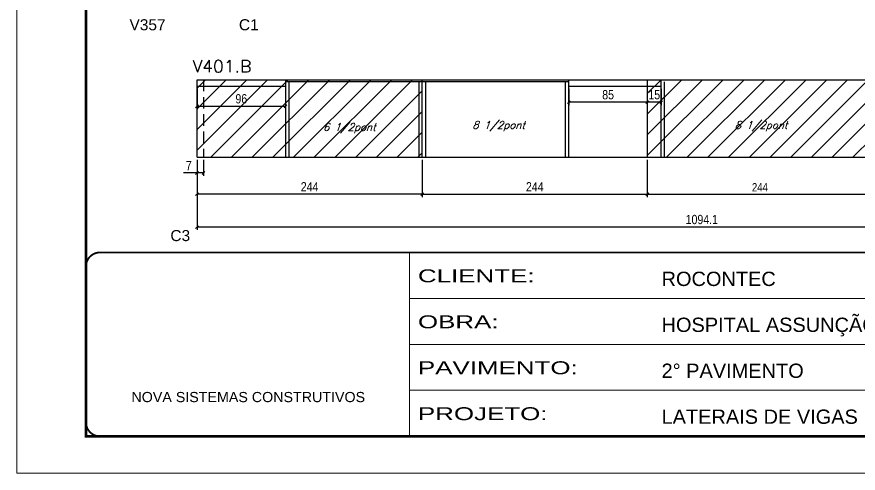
# Model space of a CAD drawing. Extents: x 137137 to 143418, y 10464 to 34486.
# Drawn here: x 138736 to 139648, y 32287 to 32782 of the extents above; entities that cross this region are included whole.
import ezdxf

# ---------------------------------------------------------------- set-up
doc = ezdxf.new("R2010")
doc.units = 0
for name, pattern in [('CONTINUO', [0]), ('DASHED', [0.75, 0.5, -0.25]), ('HIDDEN', [0.375, 0.25, -0.125])]:
    doc.linetypes.add(name, pattern=pattern)
for name, color, linetype in [('5', 5, 'Continuous'), ('COTA', 241, 'Continuous'), ('Painéis', 200, 'Continuous'), ('Reaproveitamento', 251, 'Continuous'), ('SARR_2.2x7', 40, 'Continuous'), ('SARR_3.5x7', 81, 'Continuous'), ('texto', 7, 'Continuous')]:
    doc.layers.add(name, color=color, linetype=linetype)
for name, color, linetype, lineweight in [('Folhas', 255, 'Continuous', 9), ('SARRAFO DE PRESSAO', 251, 'DASHED', 9), ('Texto Seção', 7, 'Continuous', 15)]:
    doc.layers.add(name, color=color, linetype=linetype, lineweight=lineweight)
doc.styles.add('ARIAL', font='arial.ttf')
doc.styles.add('COTA TECNICA', font='techl___.ttf', dxfattribs={"height": 10})
doc.styles.add('COTA TECNICA-50', font='techl___.ttf', dxfattribs={"height": 9})
doc.styles.add('REGUA-120', font='ROMANS.shx', dxfattribs={"height": 15})
doc.styles.add('Romans', font='romans.shx')
doc.styles.get("Standard").update_dxf_attribs({"font": 'arial.ttf'})
doc.styles.add('Tecnologia', font='')
doc.styles.get('Tecnologia').set_extended_font_data('Forgotten Futurist')
doc.dimstyles.new('COTA PAINEL-50', dxfattribs={"dimtxt": 9, "dimasz": 3, "dimexe": 3, "dimexo": 3, "dimgap": 3, "dimtad": 1, "dimdec": 1, "dimzin": 12, "dimdsep": 46, "dimtxsty": 'COTA TECNICA-50', "dimblk1": 'OBLIQUE', "dimblk2": 'OBLIQUE', "dimsah": 1, "dimcen": 0.9, "dimclrd": 4, "dimclre": 4, "dimclrt": 240, "dimadec": 1, "dimazin": 3, "dimtfac": 1, "dimtdec": 1, "dimtmove": 0, "dimatfit": 3, "dimfxl": 1, "dimtolj": 1, "dimtzin": 12, "dimarcsym": 0})
doc.dimstyles.new('PAINEL', dxfattribs={"dimtxt": 10, "dimasz": 3, "dimexe": 3, "dimexo": 3, "dimgap": 3, "dimtad": 1, "dimdec": 1, "dimzin": 12, "dimdsep": 46, "dimtxsty": 'COTA TECNICA', "dimblk1": 'OBLIQUE', "dimblk2": 'OBLIQUE', "dimsah": 1, "dimcen": 0.9, "dimclrd": 4, "dimclre": 4, "dimclrt": 240, "dimadec": 1, "dimazin": 3, "dimtfac": 1, "dimtdec": 1, "dimtmove": 0, "dimatfit": 3, "dimfxl": 1, "dimtolj": 1, "dimtzin": 12, "dimarcsym": 0})
pattern_1 = [(45, (0, 10.076), (-11.2253202, 11.2253202), [])]

# ---------------------------------------------------------------- blocks, each defined once
blk = doc.blocks.new('9999999999')
at = {"color": 30, "linetype": 'CONTINUO'}
for p, q in [((98564.56, 34230.21), (98564.56, 34429.45)), ((98564.56, 34379.64), (99583.98, 34379.64)), ((98564.56, 34329.83), (99487.98, 34329.83)), ((98564.56, 34280.02), (99487.98, 34280.02))]:
    blk.add_line(p, q, dxfattribs=at)
at = {"color": 30, "linetype": 'CONTINUO', "const_width": 2}
blk.add_lwpolyline([(99583.98, 34230.21), (99583.98, 34414.45, 0.414214), (99568.98, 34429.45), (98228.98, 34429.45, 0.414214), (98213.98, 34414.45), (98213.98, 34245.21, 0.414214), (98228.98, 34230.21), (99583.98, 34230.21)], format="xyb", dxfattribs=at)
at = {"layer": 'Folhas'}
blk.add_lwpolyline([(98138.98, 34190.21), (99623.98, 34190.21), (99623.98, 35240.21), (98138.98, 35240.21)], close=True, dxfattribs=at)
at = {"layer": 'Folhas', "color": 30, "const_width": 3}
blk.add_lwpolyline([(98213.98, 34230.21), (99583.98, 34230.21), (99583.98, 35200.21), (98213.98, 35200.21)], close=True, dxfattribs=at)
at = {"color": 7, "linetype": 'Continuous', "ltscale": 5, "style": 'ARIAL'}
for s, height, p in [('ROCONTEC', 15.483, (98837.68, 34393.13)), ('HOSPITAL ASSUNÇÃO', 15.4829, (98837.68, 34343.32)), ('2° PAVIMENTO', 15.4829, (98837.68, 34293.51)), ('NOVA SISTEMAS CONSTRUTIVOS', 11.0592, (98263.19, 34267.21)), ('LATERAIS DE VIGAS', 15.4829, (98837.68, 34243.7))]:
    blk.add_text(s, height=height, dxfattribs=at).set_placement(p)
at = {"layer": 'Folhas', "color": 7, "style": 'Tecnologia', "width": 1.5}
for s, p in [('CLIENTE:', (98573.65, 34397.17)), ('OBRA:', (98573.65, 34347.31)), ('PAVIMENTO:', (98573.65, 34297.5)), ('PROJETO:', (98573.65, 34247.69))]:
    blk.add_text(s, height=14, dxfattribs=at).set_placement(p)
blk = doc.blocks.new('_Oblique')
at = {"color": 0, "linetype": 'ByBlock', "lineweight": -2}
blk.add_line((-0.5, -0.5), (0.5, 0.5), dxfattribs=at)
blk = doc.blocks.new('*D270')
at = {"layer": 'COTA', "color": 4, "linetype": 'ByBlock', "lineweight": -2, "transparency": 16777216}
for p, q in [((138931.05, 32626.76), (138931.05, 32586.6)), ((139175.05, 32626.76), (139175.05, 32586.6)), ((139175.05, 32589.6), (138931.05, 32589.6))]:
    blk.add_line(p, q, dxfattribs=at)
at = {"layer": 'Defpoints', "color": 0, "linetype": 'ByBlock', "transparency": 16777216}
for p in [(138931.05, 32629.76), (139175.05, 32629.76), (138931.05, 32589.6)]:
    blk.add_point(p, dxfattribs=at)
at = {"layer": 'COTA', "color": 4, "linetype": 'ByBlock', "lineweight": -2, "transparency": 16777216, "xscale": 3, "yscale": 3, "zscale": 3, "rotation": 180}
blk.add_blockref('_Oblique', (138931.05, 32589.6), dxfattribs=at)
at = {"layer": 'COTA', "color": 4, "linetype": 'ByBlock', "lineweight": -2, "transparency": 16777216, "xscale": 3, "yscale": 3, "zscale": 3}
blk.add_blockref('_Oblique', (139175.05, 32589.6), dxfattribs=at)
at = {"layer": 'COTA', "color": 240, "linetype": 'ByBlock', "transparency": 16777216, "insert": (139053.05, 32597.68), "char_height": 10, "attachment_point": 5, "style": 'COTA TECNICA'}
blk.add_mtext('\\A1;244', dxfattribs=at)
blk = doc.blocks.new('*D271')
at = {"layer": 'COTA', "color": 4, "linetype": 'ByBlock', "lineweight": -2, "transparency": 16777216}
for p, q in [((139175.05, 32626.76), (139175.05, 32586.6)), ((139419.05, 32626.76), (139419.05, 32586.6)), ((139175.05, 32589.6), (139419.05, 32589.6))]:
    blk.add_line(p, q, dxfattribs=at)
at = {"layer": 'Defpoints', "color": 0, "linetype": 'ByBlock', "transparency": 16777216}
for p in [(139175.05, 32629.76), (139419.05, 32629.76), (139419.05, 32589.6)]:
    blk.add_point(p, dxfattribs=at)
at = {"layer": 'COTA', "color": 4, "linetype": 'ByBlock', "lineweight": -2, "transparency": 16777216, "xscale": 3, "yscale": 3, "zscale": 3, "rotation": 180}
blk.add_blockref('_Oblique', (139175.05, 32589.6), dxfattribs=at)
at = {"layer": 'COTA', "color": 4, "linetype": 'ByBlock', "lineweight": -2, "transparency": 16777216, "xscale": 3, "yscale": 3, "zscale": 3}
blk.add_blockref('_Oblique', (139419.05, 32589.6), dxfattribs=at)
at = {"layer": 'COTA', "color": 240, "linetype": 'ByBlock', "transparency": 16777216, "insert": (139297.05, 32597.68), "char_height": 10, "attachment_point": 5, "style": 'COTA TECNICA'}
blk.add_mtext('\\A1;244', dxfattribs=at)
blk = doc.blocks.new('*D273')
at = {"layer": 'COTA', "color": 4, "linetype": 'ByBlock', "lineweight": -2, "transparency": 16777216}
for p, q in [((138931.05, 32626.76), (138931.05, 32551.01)), ((140025.15, 32626.76), (140025.15, 32551.01)), ((140025.15, 32554.01), (138931.05, 32554.01))]:
    blk.add_line(p, q, dxfattribs=at)
at = {"layer": 'Defpoints', "color": 0, "linetype": 'ByBlock', "transparency": 16777216}
for p in [(138931.05, 32629.76), (140025.15, 32629.76), (138931.05, 32554.01)]:
    blk.add_point(p, dxfattribs=at)
at = {"layer": 'COTA', "color": 4, "linetype": 'ByBlock', "lineweight": -2, "transparency": 16777216, "xscale": 3, "yscale": 3, "zscale": 3, "rotation": 180}
blk.add_blockref('_Oblique', (138931.05, 32554.01), dxfattribs=at)
at = {"layer": 'COTA', "color": 4, "linetype": 'ByBlock', "lineweight": -2, "transparency": 16777216, "xscale": 3, "yscale": 3, "zscale": 3}
blk.add_blockref('_Oblique', (140025.15, 32554.01), dxfattribs=at)
at = {"layer": 'COTA', "color": 240, "linetype": 'ByBlock', "transparency": 16777216, "insert": (139478.1, 32562.14), "char_height": 10, "attachment_point": 5, "style": 'COTA TECNICA'}
blk.add_mtext('\\A1;1094.1', dxfattribs=at)
blk = doc.blocks.new('*D274')
at = {"layer": 'COTA', "color": 4, "linetype": 'ByBlock', "lineweight": -2, "transparency": 16777216}
for p, q in [((139419.05, 32626.76), (139419.05, 32586.6)), ((139663.05, 32626.76), (139663.05, 32586.6)), ((139419.05, 32589.6), (139663.05, 32589.6))]:
    blk.add_line(p, q, dxfattribs=at)
at = {"layer": 'Defpoints', "color": 0, "linetype": 'ByBlock', "transparency": 16777216}
for p in [(139419.05, 32629.76), (139663.05, 32629.76), (139663.05, 32589.6)]:
    blk.add_point(p, dxfattribs=at)
at = {"layer": 'COTA', "color": 4, "linetype": 'ByBlock', "lineweight": -2, "transparency": 16777216, "xscale": 3, "yscale": 3, "zscale": 3, "rotation": 180}
blk.add_blockref('_Oblique', (139419.05, 32589.6), dxfattribs=at)
at = {"layer": 'COTA', "color": 4, "linetype": 'ByBlock', "lineweight": -2, "transparency": 16777216, "xscale": 3, "yscale": 3, "zscale": 3}
blk.add_blockref('_Oblique', (139663.05, 32589.6), dxfattribs=at)
at = {"layer": 'COTA', "color": 240, "linetype": 'ByBlock', "transparency": 16777216, "insert": (139541.05, 32597.17), "char_height": 9, "attachment_point": 5, "style": 'COTA TECNICA-50'}
blk.add_mtext('\\A1;244', dxfattribs=at)
blk = doc.blocks.new('*D407')
at = {"layer": 'COTA', "color": 4, "lineweight": -2, "ltscale": 25, "transparency": 16777216}
for p, q in [((138931.05, 32626.76), (138931.05, 32609.63)), ((138938.05, 32626.76), (138938.05, 32609.63)), ((138931.05, 32612.63), (138916.32, 32612.63)), ((138938.05, 32612.63), (138931.05, 32612.63))]:
    blk.add_line(p, q, dxfattribs=at)
at = {"layer": 'Defpoints', "color": 0, "ltscale": 25, "transparency": 16777216}
for p in [(138931.05, 32629.76), (138938.05, 32629.76), (138931.05, 32612.63)]:
    blk.add_point(p, dxfattribs=at)
at = {"layer": 'COTA', "color": 4, "lineweight": -2, "ltscale": 25, "transparency": 16777216, "xscale": 3, "yscale": 3, "zscale": 3, "rotation": 180}
blk.add_blockref('_Oblique', (138931.05, 32612.63), dxfattribs=at)
at = {"layer": 'COTA', "color": 4, "lineweight": -2, "ltscale": 25, "transparency": 16777216, "xscale": 3, "yscale": 3, "zscale": 3}
blk.add_blockref('_Oblique', (138938.05, 32612.63), dxfattribs=at)
at = {"layer": 'COTA', "color": 240, "ltscale": 25, "transparency": 16777216, "insert": (138922.18, 32620.7), "char_height": 10, "attachment_point": 5, "style": 'COTA TECNICA'}
blk.add_mtext('\\A1;7', dxfattribs=at)
blk = doc.blocks.new('*D408')
at = {"layer": 'COTA', "color": 4, "lineweight": -2, "ltscale": 25, "transparency": 16777216}
for p, q in [((138931.05, 32703.76), (138931.05, 32681.9)), ((139027.05, 32703.76), (139027.05, 32681.9)), ((139027.05, 32684.9), (138931.05, 32684.9))]:
    blk.add_line(p, q, dxfattribs=at)
at = {"layer": 'Defpoints', "color": 0, "ltscale": 25, "transparency": 16777216}
for p in [(138931.05, 32706.76), (139027.05, 32706.76), (138931.05, 32684.9)]:
    blk.add_point(p, dxfattribs=at)
at = {"layer": 'COTA', "color": 4, "lineweight": -2, "ltscale": 25, "transparency": 16777216, "xscale": 3, "yscale": 3, "zscale": 3, "rotation": 180}
blk.add_blockref('_Oblique', (138931.05, 32684.9), dxfattribs=at)
at = {"layer": 'COTA', "color": 4, "lineweight": -2, "ltscale": 25, "transparency": 16777216, "xscale": 3, "yscale": 3, "zscale": 3}
blk.add_blockref('_Oblique', (139027.05, 32684.9), dxfattribs=at)
at = {"layer": 'COTA', "color": 240, "ltscale": 25, "transparency": 16777216, "insert": (138979.05, 32693.03), "char_height": 10, "attachment_point": 5, "style": 'COTA TECNICA'}
blk.add_mtext('\\A1;96', dxfattribs=at)
blk = doc.blocks.new('*D409')
at = {"layer": 'COTA', "color": 4, "lineweight": -2, "ltscale": 25, "transparency": 16777216}
for p, q in [((139334.05, 32703.76), (139334.05, 32686.31)), ((139419.05, 32703.76), (139419.05, 32686.31)), ((139419.05, 32689.31), (139334.05, 32689.31))]:
    blk.add_line(p, q, dxfattribs=at)
at = {"layer": 'Defpoints', "color": 0, "ltscale": 25, "transparency": 16777216}
for p in [(139334.05, 32706.76), (139419.05, 32706.76), (139334.05, 32689.31)]:
    blk.add_point(p, dxfattribs=at)
at = {"layer": 'COTA', "color": 4, "lineweight": -2, "ltscale": 25, "transparency": 16777216, "xscale": 3, "yscale": 3, "zscale": 3, "rotation": 180}
blk.add_blockref('_Oblique', (139334.05, 32689.31), dxfattribs=at)
at = {"layer": 'COTA', "color": 4, "lineweight": -2, "ltscale": 25, "transparency": 16777216, "xscale": 3, "yscale": 3, "zscale": 3}
blk.add_blockref('_Oblique', (139419.05, 32689.31), dxfattribs=at)
at = {"layer": 'COTA', "color": 240, "ltscale": 25, "transparency": 16777216, "insert": (139376.55, 32697.44), "char_height": 10, "attachment_point": 5, "style": 'COTA TECNICA'}
blk.add_mtext('\\A1;85', dxfattribs=at)
blk = doc.blocks.new('*D410')
at = {"layer": 'COTA', "color": 4, "lineweight": -2, "ltscale": 25, "transparency": 16777216}
for p, q in [((139419.05, 32703.76), (139419.05, 32686.31)), ((139434.05, 32703.76), (139434.05, 32686.31)), ((139434.05, 32689.31), (139419.05, 32689.31))]:
    blk.add_line(p, q, dxfattribs=at)
at = {"layer": 'Defpoints', "color": 0, "ltscale": 25, "transparency": 16777216}
for p in [(139419.05, 32706.76), (139434.05, 32706.76), (139419.05, 32689.31)]:
    blk.add_point(p, dxfattribs=at)
at = {"layer": 'COTA', "color": 4, "lineweight": -2, "ltscale": 25, "transparency": 16777216, "xscale": 3, "yscale": 3, "zscale": 3, "rotation": 180}
blk.add_blockref('_Oblique', (139419.05, 32689.31), dxfattribs=at)
at = {"layer": 'COTA', "color": 4, "lineweight": -2, "ltscale": 25, "transparency": 16777216, "xscale": 3, "yscale": 3, "zscale": 3}
blk.add_blockref('_Oblique', (139434.05, 32689.31), dxfattribs=at)
at = {"layer": 'COTA', "color": 240, "ltscale": 25, "transparency": 16777216, "insert": (139426.55, 32697.42), "char_height": 10, "attachment_point": 5, "style": 'COTA TECNICA'}
blk.add_mtext('\\A1;15', dxfattribs=at)

msp = doc.modelspace()

# ---------------------------------------------------------------- hatches: boundary and pattern name
at = {"layer": 'Reaproveitamento', "ltscale": 25}
h = msp.add_hatch(dxfattribs=at)
h.set_pattern_fill('ANSI31', color=256, scale=5)
h.set_pattern_definition(pattern_1)
h.paths.add_polyline_path([(138931.05, 32713.76), (138931.05, 32629.76), (139175.05, 32629.76), (139175.05, 32713.76)])
h.paths.add_polyline_path([(139059.92, 32653.18), (139127.16, 32653.18), (139132.66, 32669.16), (139065.42, 32669.16)], flags=24)
h = msp.add_hatch(dxfattribs=at)
h.set_pattern_fill('ANSI31', color=256, scale=5)
h.set_pattern_definition(pattern_1)
h.paths.add_polyline_path([(139419.05, 32713.76), (139419.05, 32629.76), (139663.05, 32629.76), (139663.05, 32713.76)])
h.paths.add_polyline_path([(139506.08, 32655.36), (139573.7, 32655.36), (139579.2, 32671.33), (139511.58, 32671.33)], flags=24)

# ---------------------------------------------------------------- linework, layer by layer
at = {"layer": 'Painéis', "linetype": 'ByBlock'}
for p, q in [((138931.05, 32713.76), (140025.15, 32713.76)), ((138931.05, 32629.76), (138931.05, 32713.76)), ((139175.05, 32629.76), (139175.05, 32713.76)), ((139419.05, 32713.76), (139419.05, 32629.76)), ((138931.05, 32629.76), (138931.05, 32649.76)), ((138931.05, 32629.76), (140025.15, 32629.76))]:
    msp.add_line(p, q, dxfattribs=at)
at = {"layer": 'Painéis', "ltscale": 25}
msp.add_line((138931.05, 32713.76), (139027.05, 32713.76), dxfattribs=at)
at = {"layer": 'SARR_2.2x7', "linetype": 'HIDDEN', "ltscale": 50}
msp.add_line((138938.05, 32713.76), (138938.05, 32629.76), dxfattribs=at)
at = {"layer": 'SARR_2.2x7', "linetype": 'Continuous'}
for p, q in [((138931.05, 32706.76), (139027.05, 32706.76)), ((139175.05, 32711.56), (139027.05, 32711.56)), ((139334.05, 32711.56), (139175.05, 32711.56)), ((139334.05, 32706.76), (139419.05, 32706.76)), ((139419.05, 32706.76), (139434.05, 32706.76))]:
    msp.add_line(p, q, dxfattribs=at)
at = {"layer": 'SARR_3.5x7'}
for p, q in [((139027.05, 32713.76), (139027.05, 32629.76)), ((139334.05, 32629.76), (139334.05, 32713.76)), ((139434.05, 32629.76), (139434.05, 32713.76)), ((139030.55, 32711.56), (139030.55, 32629.76)), ((139171.55, 32711.56), (139171.55, 32629.76)), ((139178.55, 32711.56), (139178.55, 32629.76)), ((139330.55, 32629.76), (139330.55, 32711.56)), ((139437.55, 32629.76), (139437.55, 32711.56))]:
    msp.add_line(p, q, dxfattribs=at)

# ---------------------------------------------------------------- block references
at = {"layer": 'SARRAFO DE PRESSAO', "color": 6, "linetype": 'ByBlock'}
msp.add_blockref('9999999999', (40596.81, -1903), dxfattribs=at)

# ---------------------------------------------------------------- texts
at = {"layer": '5', "linetype": 'Continuous'}
for s, p in [('V357', (138857.87, 32767.36)), ('C1', (138976.45, 32767.36)), ('C3', (138902.19, 32538.78))]:
    msp.add_text(s, height=12, rotation=0.00004, dxfattribs=at).set_placement(p)
at = {"layer": 'texto', "color": 2, "char_height": 8, "attachment_point": 5, "style": 'Romans'}
for s, insert in [('{\\Q19;\\C256;8 1/2pont}', (139257.98, 32663.34)), ('{\\Q19;\\C256;8 1/2pont}', (139542.45, 32663.34)), ('{\\Q19;\\C256;6 1/2pont}', (139096.22, 32661.17))]:
    msp.add_mtext(s, dxfattribs=dict(at, insert=insert))
at = {"layer": 'Texto Seção', "style": 'REGUA-120', "width": 1.05}
msp.add_text('V401.B', height=13, dxfattribs=at).set_placement((138926.19, 32721.78))

# ---------------------------------------------------------------- dimensions: what is measured, and where the dimension line sits
at = {"layer": 'COTA', "ltscale": 25}
for base, p1, p2, picture, middle in [((138931.05, 32684.9), (139027.05, 32706.76), (138931.05, 32706.76), '*D408', (138979.05, 32693.03)), ((139334.05, 32689.31), (139419.05, 32706.76), (139334.05, 32706.76), '*D409', (139376.55, 32697.44)), ((138931.05, 32612.63), (138938.05, 32629.76), (138931.05, 32629.76), '*D407', (138922.18, 32620.7))]:
    dim = msp.add_linear_dim(base=base, p1=p1, p2=p2, dimstyle='PAINEL', dxfattribs=at)
    dim.commit()
    dim.dimension.update_dxf_attribs({"geometry": picture, "text_midpoint": middle})
dim = msp.add_linear_dim(base=(139419.05, 32689.31), p1=(139434.05, 32706.76), p2=(139419.05, 32706.76), dimstyle='PAINEL', dxfattribs=at)
dim.commit()
dim.dimension.update_dxf_attribs({"geometry": '*D410', "text_midpoint": (139426.55, 32689.31), "dimtype": 160})
at = {"layer": 'COTA', "linetype": 'ByBlock'}
for base, p1, p2, picture, middle in [((138931.05, 32589.6), (139175.05, 32629.76), (138931.05, 32629.76), '*D270', (139053.05, 32597.68)), ((138931.05, 32554.01), (140025.15, 32629.76), (138931.05, 32629.76), '*D273', (139478.1, 32562.14)), ((139419.05, 32589.6), (139175.05, 32629.76), (139419.05, 32629.76), '*D271', (139297.05, 32597.68))]:
    dim = msp.add_linear_dim(base=base, p1=p1, p2=p2, dimstyle='PAINEL', dxfattribs=at)
    dim.commit()
    dim.dimension.update_dxf_attribs({"geometry": picture, "text_midpoint": middle})
dim = msp.add_aligned_dim(p1=(139419.05, 32629.76), p2=(139663.05, 32629.76), distance=-40.16, dimstyle='COTA PAINEL-50', override={"dimarcsym": 1}, dxfattribs=at)
dim.commit()
dim.dimension.update_dxf_attribs({"geometry": '*D274', "text_midpoint": (139541.05, 32597.17)})

doc.saveas('drawing.dxf')
